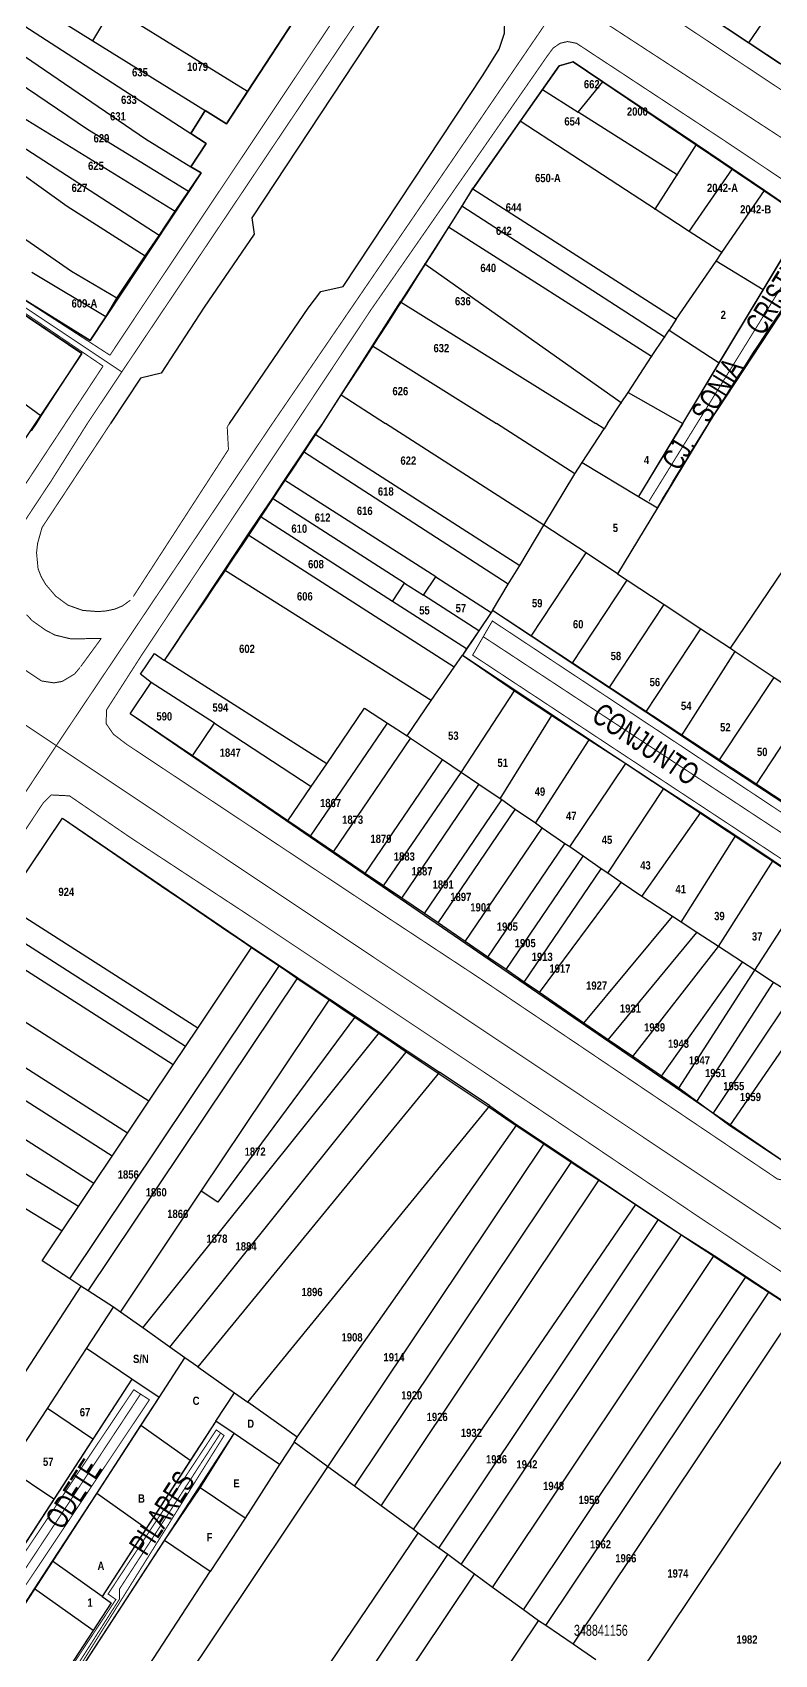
# Model space of a CAD drawing. Extents: x 203136 to 205923, y 4839890 to 4842982.
# Drawn here: x 203676.3 to 203811.3, y 4840825.7 to 4841120.4 of the extents above; entities that cross this region are included whole.
import ezdxf
from ezdxf.enums import TextEntityAlignment as Align

# ---------------------------------------------------------------- set-up
doc = ezdxf.new("R2010")
doc.units = 0
doc.header["$LTSCALE"] = 1.5
doc.header["$MEASUREMENT"] = 0
doc.linetypes.add('TRACO_25', pattern=[8, 3, -1, 1, -1, 1, -1])
for name, color, linetype in [('CD_MALHA_LOTES', 40, 'CONTINUOUS'), ('CD_TXT_QUADRA', 7, 'CONTINUOUS'), ('RU-QUADRAS', 210, 'CONTINUOUS'), ('SV-EIXO-RUA-N-PAV', 6, 'CONTINUOUS'), ('SV-EIXO-RUA-PAV', 20, 'CONTINUOUS'), ('SV-RUA-PAVIM-S-GUIA-C-GUIA', 7, 'CONTINUOUS'), ('SV-TXT-RUA-N-PAV-S-GUIA-C-GUIA', 7, 'CONTINUOUS'), ('SV-TXT-RUA-PAV-S-GUIA-C-GUIA', 7, 'CONTINUOUS'), ('Th_NmrPort', 1, 'CONTINUOUS')]:
    doc.layers.add(name, color=color, linetype=linetype)
doc.styles.add('3488-24-2D_TXT$0$ARIAL', font='ARIAL.TTF')
doc.styles.add('ARIAL', font='ARIAL.TTF')
doc.styles.get("Standard").update_dxf_attribs({"font": 'swisscbo.ttf'})

msp = doc.modelspace()

# ---------------------------------------------------------------- linework, layer by layer
at = {"layer": 'CD_MALHA_LOTES', "linetype": 'Continuous'}
for p, q in [((203806.58, 4841118.54), (203827.75, 4841149.58)), ((203676.08, 4841125.88), (203687.31, 4841118.91)), ((203687.31, 4841118.91), (203690.89, 4841124.82)), ((203715.39, 4841109.69), (203690.89, 4841124.82)), ((203673.73, 4841122.37), (203705.13, 4841102.08)), ((203801.21, 4841122.1), (203806.58, 4841118.54)), ((203687.31, 4841118.91), (203707.69, 4841106.26)), ((203671.21, 4841118.6), (203696.84, 4841101.11)), ((203806.58, 4841118.54), (203812.21, 4841114.81)), ((203686.29, 4841102.8), (203668.62, 4841114.74)), ((203772.1, 4841114.37), (203769.06, 4841110.07)), ((203774.66, 4841115.1), (203772.1, 4841114.37)), ((203780.04, 4841111.48), (203774.66, 4841115.1)), ((203665.72, 4841110.4), (203702.28, 4841087.93)), ((203769.06, 4841110.07), (203764.98, 4841104.3)), ((203769.06, 4841110.07), (203775.57, 4841105.95)), ((203775.57, 4841105.95), (203780.04, 4841111.48)), ((203789.64, 4841105.02), (203780.04, 4841111.48)), ((203711.58, 4841103.85), (203715.39, 4841109.69)), ((203699.33, 4841083.55), (203663.32, 4841106.82)), ((203705.13, 4841102.08), (203707.69, 4841106.26)), ((203707.69, 4841106.26), (203711.58, 4841103.85)), ((203764.98, 4841104.3), (203756.41, 4841092)), ((203789.55, 4841088.31), (203764.98, 4841104.3)), ((203793.54, 4841094.57), (203775.57, 4841105.95)), ((203797.03, 4841100.05), (203789.64, 4841105.02)), ((203661.44, 4841104.01), (203682.62, 4841088.88)), ((203704.71, 4841091.54), (203686.29, 4841102.8)), ((203793.54, 4841094.57), (203797.03, 4841100.05)), ((203803.59, 4841095.63), (203797.03, 4841100.05)), ((203795.75, 4841084.27), (203803.59, 4841095.63)), ((203809.42, 4841091.71), (203803.59, 4841095.63)), ((203789.55, 4841088.31), (203793.54, 4841094.57)), ((203620.99, 4841092.29), (203677.87, 4841050.78)), ((203685.27, 4841062.1), (203643.84, 4841090)), ((203683.38, 4841077.02), (203663.53, 4841090.73)), ((203702.28, 4841087.93), (203704.71, 4841091.54)), ((203756.32, 4841092.06), (203754.4, 4841088.86)), ((203756.41, 4841092), (203756.32, 4841092.06)), ((203756.41, 4841092), (203793.37, 4841068.34)), ((203801.67, 4841080.42), (203809.42, 4841091.71)), ((203816.95, 4841086.56), (203809.42, 4841091.71)), ((203682.62, 4841088.88), (203696.83, 4841079.82)), ((203754.4, 4841088.86), (203751.97, 4841085.07)), ((203791.21, 4841065.05), (203754.4, 4841088.86)), ((203795.75, 4841084.27), (203789.55, 4841088.31)), ((203809.18, 4841073.67), (203816.95, 4841086.56)), ((203696.83, 4841079.82), (203699.33, 4841083.55)), ((203751.97, 4841085.07), (203747.66, 4841078.33)), ((203788.89, 4841061.52), (203751.97, 4841085.07)), ((203801.67, 4841080.42), (203795.75, 4841084.27)), ((203747.66, 4841078.33), (203743.25, 4841071.46)), ((203783.37, 4841053.12), (203747.66, 4841078.33)), ((203793.37, 4841068.34), (203800.62, 4841078.89)), ((203800.62, 4841078.89), (203801.67, 4841080.42)), ((203809.18, 4841073.67), (203800.62, 4841078.89)), ((203689.64, 4841068.78), (203676.22, 4841076.83)), ((203691.66, 4841072.13), (203683.38, 4841077.02)), ((203672.27, 4841073.45), (203686.82, 4841064.47)), ((203801.18, 4841060.39), (203809.18, 4841073.67)), ((203686.82, 4841064.47), (203689.64, 4841068.78)), ((203738.15, 4841063.49), (203743.25, 4841071.46)), ((203743.25, 4841071.46), (203778.78, 4841049.36)), ((203791.21, 4841065.05), (203792.06, 4841066.35)), ((203793.37, 4841068.34), (203792.06, 4841066.35)), ((203792.06, 4841066.35), (203801.18, 4841060.39)), ((203732.43, 4841054.59), (203738.15, 4841063.49)), ((203738.15, 4841063.49), (203760.7, 4841049.37)), ((203788.89, 4841061.52), (203791.21, 4841065.05)), ((203677.87, 4841050.78), (203685.27, 4841062.1)), ((203784.63, 4841055.03), (203788.89, 4841061.52)), ((203794.58, 4841049.37), (203801.18, 4841060.39)), ((203729.09, 4841049.36), (203732.43, 4841054.59)), ((203732.43, 4841054.59), (203740.5, 4841049.37)), ((203783.37, 4841053.12), (203784.63, 4841055.03)), ((203784.63, 4841055.03), (203794.58, 4841049.37)), ((203780.9, 4841049.36), (203783.37, 4841053.12)), ((203677.04, 4841049.36), (203677.87, 4841050.78))]:
    msp.add_line(p, q, dxfattribs=at)
for points in [[(203715.39, 4841109.69), (203729.64, 4841131.52), (203728.27, 4841132.39)], [(203705.11, 4841096.04), (203707.92, 4841100.27), (203705.13, 4841102.08)], [(203696.84, 4841101.11), (203705.11, 4841096.04)], [(203704.71, 4841091.54), (203706.97, 4841094.91), (203705.11, 4841096.04)], [(203699.33, 4841083.55), (203702.28, 4841087.93)], [(203799.26, 4841049.37), (203821.65, 4841083.39), (203844.71, 4841067.96)], [(203691.66, 4841072.13), (203696.83, 4841079.82)], [(203689.64, 4841068.78), (203691.66, 4841072.13)]]:
    msp.add_lwpolyline(points, dxfattribs=at)
at = {"layer": 'CD_MALHA_LOTES', "linetype": 'Continuous', "flags": 128}
for points in [[(203676.15, 4841048.06), (203677.04, 4841049.36)], [(203727.72, 4841047.41), (203729.09, 4841049.36)], [(203769.32, 4841030.9), (203740.5, 4841049.37)], [(203774.94, 4841040.25), (203760.7, 4841049.37)], [(203776.27, 4841042.28), (203780.29, 4841048.42)], [(203780.29, 4841048.42), (203778.78, 4841049.36)], [(203780.9, 4841049.36), (203780.29, 4841048.42)], [(203794.58, 4841049.37), (203786.53, 4841036.08)], [(203799.26, 4841049.37), (203789.96, 4841034.02)], [(203803.27, 4841008.53), (203830.9, 4841049.36)], [(203725.57, 4841044.24), (203727.72, 4841047.41)], [(203727.72, 4841047.41), (203764.92, 4841023.58)], [(203722.15, 4841039.1), (203725.57, 4841044.24)], [(203762.81, 4841020.18), (203725.57, 4841044.24)], [(203774.94, 4841040.25), (203776.27, 4841042.28)], [(203776.27, 4841042.28), (203786.53, 4841036.08)], [(203769.32, 4841030.9), (203774.94, 4841040.25)], [(203719.93, 4841035.77), (203722.15, 4841039.1)], [(203749.64, 4841021.49), (203722.15, 4841039.1)], [(203717.71, 4841032.44), (203719.93, 4841035.77)], [(203743.99, 4841020.36), (203719.93, 4841035.77)], [(203789.96, 4841034.02), (203782.7, 4841022.06)], [(203786.53, 4841036.08), (203789.96, 4841034.02)], [(203715.5, 4841029.11), (203717.71, 4841032.44)], [(203741.76, 4841017.04), (203717.71, 4841032.44)], [(203764.92, 4841023.58), (203769.32, 4841030.9)], [(203776.98, 4841025.84), (203769.32, 4841030.9)], [(203711.22, 4841022.69), (203715.5, 4841029.11)], [(203752.98, 4841005.1), (203715.5, 4841029.11)], [(203766.98, 4841010.74), (203776.98, 4841025.84)], [(203782.7, 4841022.06), (203776.98, 4841025.84)], [(203700.32, 4841006.33), (203711.22, 4841022.69)], [(203748.83, 4840999.02), (203711.22, 4841022.69)], [(203762.81, 4841020.18), (203764.92, 4841023.58)], [(203782.7, 4841022.06), (203784.48, 4841020.88)], [(203741.76, 4841017.04), (203743.99, 4841020.36)], [(203743.99, 4841020.36), (203747.39, 4841018.19)], [(203747.39, 4841018.19), (203749.64, 4841021.49)], [(203749.64, 4841021.49), (203759.75, 4841015.02)], [(203759.99, 4841015.37), (203762.81, 4841020.18)], [(203774.48, 4841005.77), (203784.48, 4841020.88)], [(203784.48, 4841020.88), (203791.16, 4841016.47)], [(203755.24, 4841008.41), (203741.76, 4841017.04)], [(203757.49, 4841011.72), (203747.39, 4841018.19)], [(203781.15, 4841001.35), (203791.16, 4841016.47)], [(203791.16, 4841016.47), (203797.83, 4841012.06)], [(203759.75, 4841015.02), (203757.49, 4841011.72)], [(203759.99, 4841015.37), (203759.75, 4841015.02)], [(203766.98, 4841010.74), (203759.99, 4841015.37)], [(203757.49, 4841011.72), (203755.24, 4841008.41)], [(203774.48, 4841005.77), (203766.98, 4841010.74)], [(203787.82, 4840996.93), (203797.83, 4841012.06)], [(203797.83, 4841012.06), (203803.27, 4841008.53)], [(203695.96, 4841003.83), (203698.51, 4841007.58), (203700.32, 4841006.33)], [(203752.98, 4841005.1), (203754.48, 4841007.3)], [(203755.24, 4841008.41), (203754.48, 4841007.3)], [(203754.48, 4841007.3), (203763.97, 4841000.76)], [(203794.35, 4840992.6), (203804.07, 4841007.93)], [(203803.27, 4841008.53), (203804.07, 4841007.93)], [(203804.07, 4841007.93), (203811.18, 4841003.23)], [(203729.81, 4840987.52), (203700.32, 4841006.33)], [(203748.83, 4840999.02), (203752.98, 4841005.1)], [(203781.15, 4841001.35), (203774.48, 4841005.77)], [(203694.05, 4840996.63), (203697.92, 4841002.32)], [(203697.92, 4841002.32), (203695.96, 4841003.83)], [(203709.43, 4840994.91), (203697.92, 4841002.32)], [(203787.82, 4840996.93), (203781.15, 4841001.35)], [(203801.15, 4840988.09), (203811.18, 4841003.23)], [(203811.18, 4841003.23), (203817.85, 4840998.82)], [(203744.45, 4840992.6), (203748.83, 4840999.02)], [(203754.25, 4840985.95), (203763.97, 4841000.76)], [(203763.97, 4841000.76), (203770.78, 4840996.31)], [(203807.82, 4840983.67), (203817.85, 4840998.82)], [(203705.38, 4840988.95), (203694.05, 4840996.63)], [(203729.81, 4840987.52), (203736.68, 4840997.63)], [(203736.68, 4840997.63), (203740.88, 4840994.91)], [(203761.33, 4840981.17), (203770.78, 4840996.31)], [(203770.78, 4840996.31), (203777.55, 4840991.89)], [(203794.35, 4840992.6), (203787.82, 4840996.93)], [(203705.38, 4840988.95), (203709.43, 4840994.91)], [(203709.43, 4840994.91), (203727.01, 4840983.41)], [(203726.89, 4840974.35), (203740.88, 4840994.91)], [(203731.03, 4840971.55), (203745.05, 4840992.14)], [(203740.88, 4840994.91), (203744.45, 4840992.6)], [(203745.05, 4840992.14), (203744.45, 4840992.6)], [(203750.85, 4840988.24), (203745.05, 4840992.14)], [(203801.15, 4840988.09), (203794.35, 4840992.6)], [(203767.8, 4840976.71), (203777.55, 4840991.89)], [(203777.55, 4840991.89), (203784.19, 4840987.56)], [(203722.75, 4840977.16), (203705.38, 4840988.95)], [(203727.01, 4840983.41), (203729.81, 4840987.52)], [(203736.82, 4840967.62), (203750.85, 4840988.24)], [(203754.25, 4840985.95), (203750.85, 4840988.24)], [(203774.01, 4840972.43), (203784.19, 4840987.56)], [(203784.19, 4840987.56), (203791.12, 4840983.03)], [(203807.82, 4840983.67), (203801.15, 4840988.09)], [(203722.75, 4840977.16), (203727.01, 4840983.41)], [(203740.16, 4840965.34), (203754.25, 4840985.95)], [(203743.45, 4840963.13), (203757.48, 4840983.75)], [(203757.48, 4840983.75), (203754.25, 4840985.95)], [(203761.33, 4840981.17), (203757.48, 4840983.75)], [(203814.51, 4840979.28), (203807.82, 4840983.67)], [(203747.58, 4840960.32), (203761.63, 4840980.96)], [(203761.63, 4840980.96), (203761.33, 4840981.17)], [(203764.07, 4840979.22), (203761.63, 4840980.96)], [(203780.96, 4840967.64), (203791.12, 4840983.03)], [(203791.12, 4840983.03), (203797.83, 4840978.65)], [(203671.23, 4840961.94), (203681.79, 4840977.62)], [(203681.79, 4840977.62), (203716.21, 4840954.2)], [(203750.06, 4840958.63), (203764.07, 4840979.22)], [(203767.8, 4840976.71), (203764.07, 4840979.22)], [(203787.09, 4840963.43), (203797.83, 4840978.65)], [(203797.83, 4840978.65), (203804.21, 4840974.49)], [(203726.89, 4840974.35), (203722.75, 4840977.16)], [(203755.01, 4840955.24), (203769.02, 4840975.82)], [(203769.02, 4840975.82), (203767.8, 4840976.71)], [(203773.14, 4840972.99), (203769.02, 4840975.82)], [(203794.25, 4840958.76), (203804.21, 4840974.49)], [(203804.21, 4840974.49), (203810.97, 4840969.95)], [(203731.03, 4840971.55), (203726.89, 4840974.35)], [(203736.82, 4840967.62), (203731.03, 4840971.55)], [(203759.13, 4840952.4), (203773.14, 4840972.99)], [(203774.01, 4840972.43), (203773.14, 4840972.99)], [(203776.45, 4840970.75), (203774.01, 4840972.43)], [(203762.43, 4840950.15), (203776.45, 4840970.75)], [(203779.73, 4840968.46), (203776.45, 4840970.75)], [(203801.03, 4840954.35), (203810.97, 4840969.95)], [(203810.97, 4840969.95), (203817.65, 4840965.48)], [(203740.16, 4840965.34), (203736.82, 4840967.62)], [(203765.72, 4840947.86), (203779.73, 4840968.46)], [(203768.5, 4840945.96), (203783.38, 4840965.98)], [(203780.96, 4840967.64), (203779.73, 4840968.46)], [(203783.38, 4840965.98), (203780.96, 4840967.64)], [(203787.09, 4840963.43), (203783.38, 4840965.98)], [(203743.45, 4840963.13), (203740.16, 4840965.34)], [(203747.58, 4840960.32), (203743.45, 4840963.13)], [(203792.69, 4840959.78), (203787.09, 4840963.43)], [(203807.67, 4840950.02), (203817.65, 4840965.48)], [(203706.37, 4840939.5), (203671.23, 4840961.94)], [(203750.06, 4840958.63), (203747.58, 4840960.32)], [(203776.58, 4840940.41), (203792.69, 4840959.78)], [(203794.25, 4840958.76), (203792.69, 4840959.78)], [(203704.15, 4840936.17), (203669.08, 4840958.57)], [(203755.01, 4840955.24), (203750.06, 4840958.63)], [(203781.01, 4840937.37), (203797.14, 4840956.88)], [(203797.14, 4840956.88), (203794.25, 4840958.76)], [(203801.03, 4840954.35), (203797.14, 4840956.88)], [(203701.92, 4840932.85), (203666.76, 4840955.3)], [(203706.37, 4840939.5), (203716.21, 4840954.2)], [(203716.21, 4840954.2), (203721.21, 4840950.87)], [(203759.13, 4840952.4), (203755.01, 4840955.24)], [(203785.46, 4840934.32), (203801.03, 4840954.35)], [(203805.4, 4840951.5), (203801.03, 4840954.35)], [(203683.09, 4840893.92), (203721.21, 4840950.87)], [(203721.21, 4840950.87), (203724.54, 4840948.66)], [(203762.43, 4840950.15), (203759.13, 4840952.4)], [(203790.67, 4840930.74), (203805.4, 4840951.5)], [(203807.67, 4840950.02), (203805.4, 4840951.5)], [(203697.47, 4840926.2), (203662.29, 4840948.66)], [(203686.45, 4840891.75), (203724.54, 4840948.66)], [(203724.54, 4840948.66), (203730.37, 4840944.78)], [(203765.72, 4840947.86), (203762.43, 4840950.15)], [(203793.82, 4840928.57), (203807.67, 4840950.02)], [(203811.07, 4840947.81), (203807.67, 4840950.02)], [(203768.5, 4840945.96), (203765.72, 4840947.86)], [(203776.58, 4840940.41), (203768.5, 4840945.96)], [(203797.1, 4840926.16), (203811.07, 4840947.81)], [(203800.11, 4840923.95), (203814.51, 4840945.57)], [(203813.58, 4840946.19), (203811.07, 4840947.81)], [(203693.58, 4840920.38), (203658.38, 4840942.85)], [(203707, 4840909.88), (203730.37, 4840944.78)], [(203730.37, 4840944.78), (203735.05, 4840941.66)], [(203803.11, 4840921.74), (203817.95, 4840943.33)], [(203704.15, 4840936.17), (203706.37, 4840939.5)], [(203735.05, 4840941.66), (203710.01, 4840907.88)], [(203735.05, 4840941.66), (203739.41, 4840938.7)], [(203781.01, 4840937.37), (203776.58, 4840940.41)], [(203690.8, 4840916.22), (203655.59, 4840938.7)], [(203696.38, 4840885), (203739.41, 4840938.7)], [(203701.92, 4840932.85), (203704.15, 4840936.17)], [(203739.41, 4840938.7), (203744.47, 4840935.37)], [(203785.46, 4840934.32), (203781.01, 4840937.37)], [(203687.46, 4840911.23), (203652.24, 4840933.73)], [(203701.27, 4840881.54), (203744.47, 4840935.37)], [(203744.47, 4840935.37), (203750.35, 4840931.48)], [(203790.67, 4840930.74), (203785.46, 4840934.32)], [(203697.47, 4840926.2), (203701.92, 4840932.85)], [(203750.35, 4840931.48), (203706.35, 4840877.95)], [(203759.48, 4840925.36), (203750.35, 4840931.48)], [(203793.82, 4840928.57), (203790.67, 4840930.74)], [(203684.68, 4840907.08), (203649.02, 4840928.95)], [(203797.1, 4840926.16), (203793.82, 4840928.57)], [(203693.58, 4840920.38), (203697.47, 4840926.2)], [(203715.47, 4840871.5), (203759.48, 4840925.36)], [(203759.48, 4840925.36), (203764.41, 4840921.94)], [(203800.11, 4840923.95), (203797.1, 4840926.16)], [(203724.46, 4840865.14), (203764.41, 4840921.94)], [(203764.41, 4840921.94), (203769.4, 4840918.6)], [(203803.11, 4840921.74), (203800.11, 4840923.95)], [(203814.06, 4840914.46), (203803.11, 4840921.74)], [(203690.8, 4840916.22), (203693.58, 4840920.38)], [(203730.04, 4840859.79), (203769.4, 4840918.6)], [(203769.4, 4840918.6), (203774.38, 4840915.26)], [(203687.46, 4840911.23), (203690.8, 4840916.22)], [(203734.89, 4840856.25), (203774.38, 4840915.26)], [(203774.38, 4840915.26), (203779.37, 4840911.92)], [(203684.68, 4840907.08), (203687.46, 4840911.23)], [(203692.29, 4840887.89), (203707, 4840909.88)], [(203710.01, 4840907.88), (203707, 4840909.88)], [(203739.73, 4840852.7), (203779.37, 4840911.92)], [(203779.37, 4840911.92), (203786.02, 4840907.47)], [(203672.56, 4840908.23), (203681.7, 4840902.64)], [(203681.7, 4840902.64), (203684.68, 4840907.08)], [(203745.59, 4840848.41), (203786.02, 4840907.47)], [(203786.02, 4840907.47), (203790.17, 4840904.69)], [(203750.23, 4840845.01), (203790.17, 4840904.69)], [(203790.17, 4840904.69), (203794.33, 4840901.91)], [(203678.05, 4840897.18), (203681.7, 4840902.64)], [(203754.27, 4840842.05), (203794.33, 4840901.91)], [(203794.33, 4840901.91), (203800.26, 4840898.18)], [(203759.98, 4840837.87), (203800.26, 4840898.18)], [(203800.26, 4840898.18), (203806.1, 4840894.33)], [(203683.09, 4840893.92), (203678.05, 4840897.18)], [(203685.09, 4840892.63), (203667.42, 4840865.48)], [(203685.09, 4840892.63), (203683.09, 4840893.92)], [(203686.45, 4840891.75), (203685.09, 4840892.63)], [(203765.57, 4840833.78), (203806.1, 4840894.33)], [(203806.1, 4840894.33), (203810.28, 4840891.58)], [(203691.04, 4840888.78), (203686.45, 4840891.75)], [(203769.69, 4840830.94), (203810.28, 4840891.58)], [(203810.28, 4840891.58), (203815.3, 4840888.3)], [(203686.13, 4840881.25), (203691.04, 4840888.78)], [(203692.29, 4840887.89), (203691.04, 4840888.78)], [(203696.38, 4840885), (203692.29, 4840887.89)], [(203774.64, 4840827.55), (203815.3, 4840888.3)], [(203701.27, 4840881.54), (203696.38, 4840885)], [(203679.03, 4840870.36), (203686.13, 4840881.25)], [(203694.35, 4840875.7), (203686.13, 4840881.25)], [(203704.04, 4840879.59), (203701.27, 4840881.54)], [(203785.43, 4840820.29), (203826.19, 4840881.2)], [(203699.33, 4840872.34), (203704.04, 4840879.59)], [(203706.35, 4840877.95), (203704.04, 4840879.59)], [(203706.35, 4840877.95), (203713.03, 4840873.23)], [(203694.35, 4840875.7), (203687.26, 4840864.8)], [(203699.33, 4840872.34), (203694.35, 4840875.7)], [(203696.02, 4840867.26), (203699.33, 4840872.34)], [(203709.65, 4840868.04), (203713.03, 4840873.23)], [(203713.03, 4840873.23), (203715.47, 4840871.5)], [(203724.46, 4840865.14), (203715.47, 4840871.5)], [(203671.92, 4840859.47), (203679.03, 4840870.36)], [(203687.26, 4840864.8), (203679.03, 4840870.36)], [(203688, 4840854.93), (203696.02, 4840867.26)], [(203705, 4840860.9), (203696.02, 4840867.26)], [(203709.65, 4840868.04), (203705, 4840860.9)], [(203706.8, 4840855.98), (203712.97, 4840865.81)], [(203712.97, 4840865.81), (203709.65, 4840868.04)], [(203721.26, 4840860.22), (203712.97, 4840865.81)], [(203687.26, 4840864.8), (203680.17, 4840853.9)], [(203723.91, 4840864.28), (203721.26, 4840860.22)], [(203723.91, 4840864.28), (203724.46, 4840865.14)], [(203730.04, 4840859.79), (203723.91, 4840864.28)], [(203690.13, 4840800.17), (203730.04, 4840859.79)], [(203705, 4840860.9), (203696.98, 4840848.57)], [(203721.26, 4840860.22), (203714.97, 4840850.47)], [(203734.89, 4840856.25), (203730.04, 4840859.79)], [(203680.17, 4840853.9), (203671.92, 4840859.47)], [(203680.17, 4840853.9), (203673.08, 4840843.01)], [(203679.98, 4840842.6), (203688, 4840854.93)], [(203696.98, 4840848.57), (203688, 4840854.93)], [(203700.32, 4840846.36), (203706.8, 4840855.98)], [(203714.97, 4840850.47), (203706.8, 4840855.98)], [(203739.73, 4840852.7), (203734.89, 4840856.25)], [(203745.59, 4840848.41), (203739.73, 4840852.7)], [(203696.98, 4840848.57), (203688.96, 4840836.23)], [(203706.71, 4840789), (203746.44, 4840847.69)], [(203714.97, 4840850.47), (203708.61, 4840840.77)], [(203746.44, 4840847.69), (203745.59, 4840848.41)], [(203750.23, 4840845.01), (203746.44, 4840847.69)], [(203676.32, 4840809.47), (203700.32, 4840846.36)], [(203708.61, 4840840.77), (203700.32, 4840846.36)], [(203751.84, 4840843.83), (203750.23, 4840845.01)], [(203676.7, 4840837.57), (203679.98, 4840842.6)], [(203688.96, 4840836.23), (203679.98, 4840842.6)], [(203712.51, 4840785.08), (203751.84, 4840843.83)], [(203754.27, 4840842.05), (203751.84, 4840843.83)], [(203756.69, 4840840.28), (203754.27, 4840842.05)], [(203684.61, 4840803.89), (203708.61, 4840840.77)], [(203717.55, 4840781.8), (203756.69, 4840840.28)], [(203759.98, 4840837.87), (203756.69, 4840840.28)], [(203663.88, 4840817.86), (203676.7, 4840837.57)], [(203687.32, 4840830.04), (203676.7, 4840837.57)], [(203688.96, 4840836.23), (203690.59, 4840835.08)], [(203765.57, 4840833.78), (203759.98, 4840837.87)], [(203690.59, 4840835.08), (203687.32, 4840830.04)], [(203768.34, 4840831.79), (203765.57, 4840833.78)], [(203687.32, 4840830.04), (203674.66, 4840810.59)], [(203729.5, 4840773.9), (203768.34, 4840831.79)], [(203769.69, 4840830.94), (203768.34, 4840831.79)], [(203774.64, 4840827.55), (203769.69, 4840830.94)], [(203778.76, 4840824.72), (203774.64, 4840827.55)]]:
    msp.add_lwpolyline(points, dxfattribs=at)
at = {"layer": 'CD_MALHA_LOTES', "linetype": 'Continuous'}
for p in [(203774.66, 4841115.1), (203769.06, 4841110.07), (203769.06, 4841110.07), (203780.04, 4841111.48), (203780.04, 4841111.48), (203764.98, 4841104.3), (203775.57, 4841105.95), (203797.03, 4841100.05), (203803.59, 4841095.63), (203803.59, 4841095.63), (203793.54, 4841094.57), (203756.32, 4841092.06), (203809.42, 4841091.71), (203809.42, 4841091.71), (203754.4, 4841088.86), (203754.4, 4841088.86), (203789.55, 4841088.31), (203751.97, 4841085.07), (203751.97, 4841085.07), (203747.66, 4841078.33), (203747.66, 4841078.33), (203800.62, 4841078.89), (203801.67, 4841080.42), (203809.18, 4841073.67), (203809.18, 4841073.67), (203743.25, 4841071.46), (203792.06, 4841066.35), (203792.06, 4841066.35), (203793.37, 4841068.34), (203791.21, 4841065.05), (203788.89, 4841061.52), (203801.18, 4841060.39), (203801.18, 4841060.39), (203784.63, 4841055.03), (203783.37, 4841053.12)]:
    msp.add_point(p, dxfattribs=at)
at = {"layer": 'RU-QUADRAS', "color": 6, "linetype": 'Continuous'}
msp.add_lwpolyline([(203784.81, 4841132.94), (203811.7, 4841171.68), (203865.35, 4841253.17), (203900.57, 4841229.56), (203899.84, 4841227.93), (204056.98, 4841124.94), (204070.55, 4841114.31), (204121.89, 4841081.42), (204041.72, 4840961.81), (203911.5, 4841049.36), (203888.59, 4841063.89), (203929.99, 4841120.35), (203890.82, 4841146.57), (203891.73, 4841148), (203868.11, 4841165.26), (203865.3, 4841160.68), (203869.43, 4841157.72), (203831.31, 4841102.18)], close=True, dxfattribs=at)
for points in [[(203674.74, 4841134.78), (203697.21, 4841165.94), (203734.13, 4841141.05), (203728.27, 4841132.39), (203729.64, 4841131.52), (203711.58, 4841103.85), (203707.69, 4841106.26), (203705.13, 4841102.08), (203707.92, 4841100.27), (203705.11, 4841096.04), (203706.97, 4841094.91), (203686.82, 4841064.47), (203672.27, 4841073.45)], [(203643.84, 4841090), (203685.27, 4841062.1), (203660.92, 4841025.67)], [(203981.05, 4840869.95), (203759.99, 4841015.37), (203754.48, 4841007.3), (203837.43, 4840952.24)]]:
    msp.add_lwpolyline(points, dxfattribs=at)
msp.add_lwpolyline([(203814.06, 4840914.46), (203694.05, 4840996.63), (203697.92, 4841002.32), (203695.96, 4841003.83), (203698.51, 4841007.58), (203700.32, 4841006.33, 0.0097619828), (203756.41, 4841092), (203772.1, 4841114.37), (203774.66, 4841115.1), (203816.95, 4841086.56), (203786.53, 4841036.08), (203789.96, 4841034.02, -0.0186813404), (203821.65, 4841083.39)], format="xyb", dxfattribs=at)
msp.add_lwpolyline([(203602.14, 4840859.7), (203635.88, 4840909.44), (203662.17, 4840892.34), (203668.68, 4840902.34), (203642.01, 4840918.54), (203681.79, 4840977.62, 0.0075156619), (203856.73, 4840861.28), (203937.58, 4840806.13, 0.0099122395), (203859.94, 4840686.69), (203806.46, 4840721.54), (203735.05, 4840770.21), (203676.32, 4840809.47), (203712.97, 4840865.81), (203709.65, 4840868.04), (203688.96, 4840836.23), (203690.59, 4840835.08), (203674.66, 4840810.59), (203663.88, 4840817.86), (203699.33, 4840872.34), (203694.35, 4840875.7), (203658.9, 4840821.21)], format="xyb", close=True, dxfattribs=at)
at = {"layer": 'SV-EIXO-RUA-N-PAV', "const_width": 0.18, "flags": 128}
msp.add_lwpolyline([(203632.450595, 4841098.323977), (203648.476951, 4841088.125387), (203692.54943, 4841058.743734)], dxfattribs=at)
at = {"layer": 'SV-EIXO-RUA-N-PAV', "const_width": 0.18}
msp.add_lwpolyline([(203788.427554, 4841035.264556), (203824.456848, 4841093.528877)], dxfattribs=at)
at = {"layer": 'SV-EIXO-RUA-PAV', "const_width": 0.18, "flags": 128}
for points in [[(203686.39953, 4841049.541978), (203692.54943, 4841058.743734), (203749.763, 4841143.981473), (203780.754332, 4841190.6698), (203801.503, 4841221.7458), (203841.206856, 4841280.544557), (203883.1664, 4841344.0556), (203932.166221, 4841417.194802), (203983.243296, 4841493.9438), (204024.317884, 4841554.89701), (204044.434599, 4841585.5919), (204112.74, 4841687.823359), (204118.336724, 4841695.482033), (204206.94601, 4841829.2385), (204298.345112, 4841966.997973), (204390.162441, 4842105.446938), (204453.930388, 4842201.1731)], [(203719.944, 4841049.3658), (203773.009517, 4841127.017798), (203864.408033, 4841265.334897), (203955.51211, 4841401.724634), (204047.25663, 4841539.716778), (204077.8325, 4841585.3865), (204135.716023, 4841672.506011), (204141.312746, 4841679.87012), (204230.198456, 4841813.486843), (204274.2308, 4841880.6254), (204297.5478, 4841915.677), (204321.480187, 4841951.454095), (204364.7409, 4842016.6862), (204413.297516, 4842089.90306), (204462.2522, 4842163.2717), (204487.643986, 4842201.1725)], [(203890.124517, 4841049.3628), (203880.76933, 4841055.6623), (203826.7787, 4841092.0175), (203773.009517, 4841127.017798), (203749.763, 4841143.981473), (203702.267743, 4841176.410699), (203477.60981, 4841326.877425)]]:
    msp.add_lwpolyline(points, dxfattribs=at)
at = {"layer": 'SV-EIXO-RUA-PAV', "const_width": 0.18}
for points in [[(203686.39953, 4841049.541978), (203679.688732, 4841038.895039), (203663.815113, 4841014.891029), (203656.708258, 4841005.202177), (203642.650288, 4840983.59548), (203625.29255, 4840957.203975), (203601.675702, 4840921.520595), (203576.961897, 4840884.675732), (203567.355947, 4840868.780345), (203557.194331, 4840855.043075), (203539.526844, 4840827.414134), (203523.129469, 4840801.848252), (203480.029775, 4840733.779755), (203472.665744, 4840723.638304)], [(203719.94, 4841049.37), (203680.641912, 4840990.841984), (203589.694024, 4840853.22347), (203544.618975, 4840785.012554), (203499.543925, 4840717.200532), (203488.611829, 4840701.396369), (203477.596786, 4840685.139355)], [(204636.847033, 4840353.732969), (204556.692409, 4840405.627321), (204539.141988, 4840418.327609), (204495.302183, 4840447.648089), (204470.787539, 4840463.788165), (204283.813228, 4840589.6077), (204258.698822, 4840606.743049), (204246.534032, 4840614.722105), (203972.065444, 4840796.468379), (203949.643938, 4840811.266574), (203812.386168, 4840902.999228), (203680.641912, 4840990.841984), (203657.330522, 4841006.328818), (203641.610185, 4841017.472348), (203614.945309, 4841034.784618), (203592.86, 4841049.37)], [(203758.246951, 4841010.652239), (203845.391195, 4840953.375321), (203909.054584, 4840911.05583), (203983.259475, 4840862.499369)], [(203655.383884, 4840811.515165), (203695.945224, 4840872.965595)], [(203669.935265, 4840802.084654), (203682.306474, 4840820.337257), (203692.142598, 4840835.750566), (203692.142598, 4840837.575826), (203710.496605, 4840865.867361)]]:
    msp.add_lwpolyline(points, dxfattribs=at)
at = {"layer": 'SV-RUA-PAVIM-S-GUIA-C-GUIA', "linetype": 'Continuous', "const_width": 0.18, "flags": 128}
for points in [[(203690.401798, 4841061.77759), (203696.31, 4841070.67), (203740.75, 4841137.19), (203741.64, 4841139.1), (203741.62, 4841141.08), (203740.92, 4841142.76), (203740.3, 4841143.85), (203738.47, 4841145.4), (203700.183609, 4841171.423988)], [(203829.549563, 4841098.674632), (203784.85, 4841128.33)], [(203724.14, 4841049.37), (203737.98, 4841070.2), (203769.96, 4841116.2), (203770.98, 4841117.58), (203772.25, 4841118.46), (203773.6, 4841118.78), (203775.23, 4841118.47), (203801.83, 4841100.98), (203846.11, 4841071.36), (203878.62, 4841049.56), (203878.905538, 4841049.363077)], [(203878.905538, 4841049.363077), (203846.11, 4841071.36), (203801.83, 4841100.98), (203775.23, 4841118.47), (203773.6, 4841118.78), (203772.25, 4841118.46), (203770.98, 4841117.58), (203769.96, 4841116.2)], [(203682.28, 4841049.37), (203689.149277, 4841059.798768)]]:
    msp.add_lwpolyline(points, dxfattribs=at)
at = {"layer": 'SV-RUA-PAVIM-S-GUIA-C-GUIA', "linetype": 'Continuous'}
msp.add_lwpolyline([(203712.13, 4841049.37), (203726.42, 4841070.33), (203728.72, 4841073.38), (203732.78, 4841074.29), (203758.29, 4841112.74), (203761.18, 4841117.4), (203762.13, 4841120.28), (203762.21, 4841122.83), (203761.58, 4841125.47), (203760.31, 4841127.58), (203758.16, 4841129.75), (203755.92, 4841131.19), (203752.99, 4841132.12), (203749.51, 4841131.83), (203746.09, 4841130.58), (203743.32, 4841127.82), (203716.17, 4841086.77), (203716.64, 4841083.77), (203707.56, 4841070.54), (203699.73, 4841058.5), (203695.93, 4841057.59), (203690.51, 4841049.37)], dxfattribs=at)
at = {"layer": 'SV-RUA-PAVIM-S-GUIA-C-GUIA', "linetype": 'TRACO_25', "const_width": 0.18, "flags": 128}
msp.add_lwpolyline([(203689.149277, 4841059.798768), (203643.989873, 4841090.429686), (203631.812806, 4841097.465325), (203632.895212, 4841098.953633), (203690.401798, 4841061.77759)], dxfattribs=at)
at = {"layer": 'SV-RUA-PAVIM-S-GUIA-C-GUIA', "linetype": 'Continuous', "const_width": 0.18}
for points in [[(203605.49, 4841049.37), (203637.65, 4841027.85), (203655.91, 4841015.95), (203658.54, 4841015.38), (203660.59, 4841016.43), (203682.28, 4841049.36)], [(203724.14, 4841049.36), (203696.16, 4841007.27), (203689.8, 4840997.36), (203689.69, 4840994.85), (203691.03, 4840992.9), (203693.49, 4840991.03), (203741.4, 4840959.25), (203757.84, 4840948.42), (203811.77, 4840912.08), (203813.1, 4840911.79), (203814.42, 4840911.94), (203815.34, 4840912.54), (203816.24, 4840914.08), (203839.72, 4840950.39), (203839.89, 4840952.1), (203837.92, 4840953.48), (203756.35, 4841007.27), (203759.93, 4841013.49), (203844.8, 4840957.33), (203899.14, 4840921.84), (203982.49, 4840866.35), (204033.66, 4840943.81)], [(203637.21, 4840919.13), (203666.3, 4840901.57), (203661.72, 4840894.62), (203633.37, 4840912.73), (203624.48, 4840899.26), (203598.78, 4840860.34), (203598.76, 4840859.13), (203599.02, 4840858.16), (203599.3, 4840857.19), (203599.85, 4840856.3), (203601.5, 4840855.16), (203636.93, 4840831.25), (203657.21, 4840817.8), (203694.73, 4840873.78), (203697.57, 4840871.95), (203660.05, 4840815.77)], [(203660.05, 4840815.77), (203672.83, 4840807.46), (203691.48, 4840835.65), (203690.06, 4840836.66), (203709.74, 4840866.48), (203711.16, 4840865.46), (203681.9, 4840818.71), (203673.99, 4840806.24)]]:
    msp.add_lwpolyline(points, dxfattribs=at)
at = {"layer": 'SV-RUA-PAVIM-S-GUIA-C-GUIA', "const_width": 0.18}
for points in [[(203690.51, 4841049.36), (203678.05, 4841030.47)], [(203711.72, 4841048.76), (203712.13, 4841049.36)], [(203711.95, 4841044.65), (203711.72, 4841048.76)], [(203694.65, 4841017.93), (203711.95, 4841044.65)], [(203678.05, 4841030.47), (203677.242482, 4841027.583472), (203677.050483, 4841025.891772), (203677.327718, 4841022.971073), (203677.881192, 4841021.559788), (203678.700996, 4841020.141156), (203680.521114, 4841018.00986), (203682.750095, 4841016.362745), (203685.449492, 4841015.40473), (203688.212842, 4841015.189337), (203689.709667, 4841015.305596), (203691.280552, 4841015.645041), (203692.675446, 4841016.215318), (203694.105885, 4841017.257652)], [(203683.32, 4841010.22), (203680.401686, 4841010.923259), (203678.700057, 4841011.8102), (203676.26586, 4841013.533539), (203675.23262, 4841014.635336)], [(203665.4, 4841010.97), (203677.96, 4841002.58)], [(203688.83, 4841010.32), (203683.32, 4841010.22)], [(203685.06, 4841005.17), (203688.83, 4841010.32)], [(203677.96, 4841002.58), (203680.19, 4841002.24), (203681.704162, 4841002.494087), (203683.963638, 4841003.85124), (203684.947174, 4841005.017333)], [(203678.34, 4840980.51), (203677.76, 4840979.66)], [(203679.74, 4840981.87), (203678.34, 4840980.51)], [(203683.05, 4840981.7), (203679.74, 4840981.87)], [(203694.09, 4840974.14), (203683.05, 4840981.7)], [(203677.76, 4840979.66), (203664.74, 4840959.99)], [(203716.41, 4840959.49), (203694.09, 4840974.14)], [(203757.82, 4840931.9), (203716.41, 4840959.49)], [(203797.02, 4840905.49), (203757.82, 4840931.9)], [(203849.47, 4840870.67), (203797.02, 4840905.49)]]:
    msp.add_lwpolyline(points, dxfattribs=at)

# ---------------------------------------------------------------- texts
at = {"layer": 'CD_TXT_QUADRA', "style": 'ARIAL', "width": 0.7}
msp.add_text('348841156', height=2, dxfattribs=at).set_placement((203774.771548, 4840829.062718))
at = {"layer": 'SV-TXT-RUA-N-PAV-S-GUIA-C-GUIA', "style": '3488-24-2D_TXT$0$ARIAL', "width": 0.7}
msp.add_text('CJ.    SONIA      CRISTINA', height=4, rotation=58.27505729, dxfattribs=at).set_placement((203793.914448, 4841040.547221))
at = {"layer": 'SV-TXT-RUA-PAV-S-GUIA-C-GUIA', "style": 'ARIAL', "width": 0.7}
for s, rotation, p in [('CONJUNTO', 326, (203777.73, 4840995.53)), ('ODETE', 57, (203681.75, 4840848.12)), ('PILARES', 57, (203697.011694, 4840843.387691))]:
    msp.add_text(s, height=4, rotation=rotation, dxfattribs=at).set_placement(p)
at = {"layer": 'Th_NmrPort', "color": 1}
for s, p in [('635', (203694.418554, 4841113.197271)), ('1079', (203704.418554, 4841114.197271)), ('662', (203776.578554, 4841111.027271)), ('633', (203692.418554, 4841108.197271)), ('631', (203690.418554, 4841105.197271)), ('654', (203773.028554, 4841104.277271)), ('2000', (203784.398554, 4841106.057271)), ('629', (203687.418554, 4841101.197271)), ('625', (203686.418554, 4841096.197271)), ('627', (203683.418554, 4841092.197271)), ('650-A', (203767.698554, 4841093.977271)), ('2042-A', (203798.968554, 4841092.197271)), ('644', (203762.368554, 4841088.647271)), ('2042-B', (203804.998554, 4841088.287271)), ('642', (203760.598554, 4841084.387271)), ('640', (203757.758554, 4841077.637271)), ('609-A', (203683.418554, 4841071.197271)), ('636', (203753.138554, 4841071.597271)), ('2', (203801.448554, 4841069.107271)), ('632', (203749.228554, 4841063.067271)), ('626', (203741.768554, 4841055.257271)), ('622', (203743.224482, 4841042.623568)), ('4', (203787.494482, 4841042.743568)), ('618', (203739.124482, 4841037.023568)), ('616', (203735.294482, 4841033.493568)), ('610', (203723.394482, 4841030.263568)), ('612', (203727.634482, 4841032.283568)), ('5', (203781.834482, 4841030.403568)), ('608', (203726.424482, 4841023.813568)), ('606', (203724.404482, 4841017.963568)), ('55', (203746.643636, 4841015.415738)), ('57', (203753.254482, 4841015.813568)), ('59', (203767.134262, 4841016.723636)), ('60', (203774.586432, 4841012.894482)), ('602', (203713.884422, 4841008.431914)), ('58', (203781.446432, 4841007.124482)), ('56', (203788.536432, 4841002.384482)), ('594', (203709.044422, 4840997.751914)), ('54', (203794.226432, 4840998.044482)), ('590', (203698.846138, 4840996.157178)), ('53', (203751.886432, 4840992.634482)), ('52', (203801.356432, 4840994.164482)), ('1847', (203710.354422, 4840989.551914)), ('50', (203808.049207, 4840989.683466)), ('51', (203760.866432, 4840987.714482)), ('1867', (203728.599207, 4840980.403466)), ('49', (203767.636432, 4840982.474482)), ('1873', (203732.619207, 4840977.373466)), ('47', (203773.326432, 4840978.054482)), ('1879', (203737.768086, 4840973.904422)), ('45', (203779.826432, 4840973.724482)), ('1883', (203742.018086, 4840970.694422)), ('1887', (203745.238086, 4840967.994422)), ('43', (203786.816432, 4840969.074482)), ('1891', (203749.069207, 4840965.603466)), ('924', (203681.033636, 4840964.265738)), ('1897', (203752.289207, 4840963.333466)), ('41', (203793.226432, 4840964.734482)), ('1901', (203755.929207, 4840961.443466)), ('39', (203800.266432, 4840959.864482)), ('1905', (203760.749207, 4840957.943466)), ('37', (203807.136432, 4840956.164482)), ('1905', (203764.008086, 4840954.944422)), ('1913', (203767.089207, 4840952.453466)), ('1917', (203770.309789, 4840950.308899)), ('1927', (203776.986285, 4840947.225568)), ('1931', (203783.126285, 4840943.065568)), ('1939', (203787.52922, 4840939.63531)), ('1943', (203791.86978, 4840936.671621)), ('1947', (203795.686432, 4840933.644482)), ('1951', (203798.616432, 4840931.334482)), ('1955', (203801.926432, 4840928.964482)), ('1959', (203804.956432, 4840926.984482)), ('1872', (203714.889207, 4840917.043466)), ('1856', (203691.819207, 4840912.893466)), ('1860', (203696.899207, 4840909.663466)), ('1866', (203700.819207, 4840905.743466)), ('1878', (203707.938057, 4840901.230862)), ('1884', (203713.238057, 4840899.840862)), ('1896', (203725.238057, 4840891.540862)), ('1908', (203732.519789, 4840883.308899)), ('S/N', (203694.598554, 4840879.387271)), ('1914', (203740.139207, 4840879.683466)), ('C', (203705.438554, 4840871.777271)), ('1920', (203743.369207, 4840872.763466)), ('67', (203684.908554, 4840869.697271)), ('D', (203715.358554, 4840867.617271)), ('1926', (203747.989207, 4840868.833466)), ('1932', (203754.209207, 4840865.953466)), ('57', (203678.218554, 4840860.697271)), ('1936', (203758.778086, 4840861.144422)), ('1942', (203764.308086, 4840860.224422)), ('E', (203712.818554, 4840856.777271)), ('1948', (203769.158086, 4840856.294422)), ('B', (203695.518554, 4840854.017271)), ('1956', (203775.618086, 4840853.764422)), ('F', (203707.968554, 4840846.977271)), ('1962', (203777.688086, 4840845.684422)), ('A', (203688.138554, 4840841.787271)), ('1966', (203782.298086, 4840843.154422)), ('1974', (203791.758086, 4840840.384422)), ('1', (203686.288554, 4840835.097271)), ('1982', (203804.328086, 4840828.394422))]:
    msp.add_text(s, height=1.5, dxfattribs=at).set_placement(p, align=Align.MIDDLE_LEFT)

doc.saveas('drawing.dxf')
